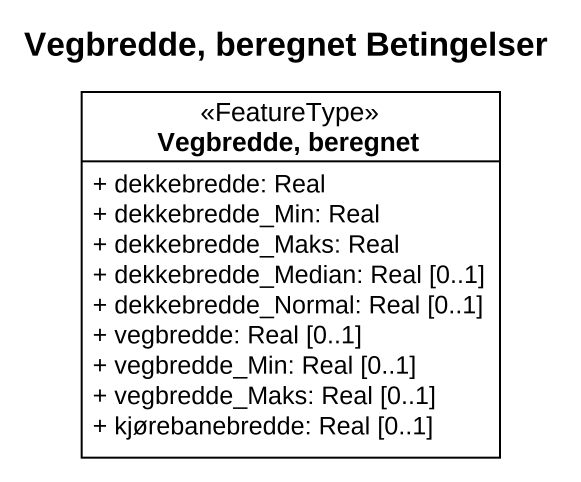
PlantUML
@startuml
title Vegbredde, beregnet Betingelser
hide circle
hide empty members
skinparam classAttributeIconSize 0
class "Vegbredde, beregnet" as Vegbredde_beregnet <<FeatureType>> {
  + dekkebredde: Real
  + dekkebredde_Min: Real
  + dekkebredde_Maks: Real
  + dekkebredde_Median: Real [0..1]
  + dekkebredde_Normal: Real [0..1]
  + vegbredde: Real [0..1]
  + vegbredde_Min: Real [0..1]
  + vegbredde_Maks: Real [0..1]
  + kjørebanebredde: Real [0..1]
}
@enduml
